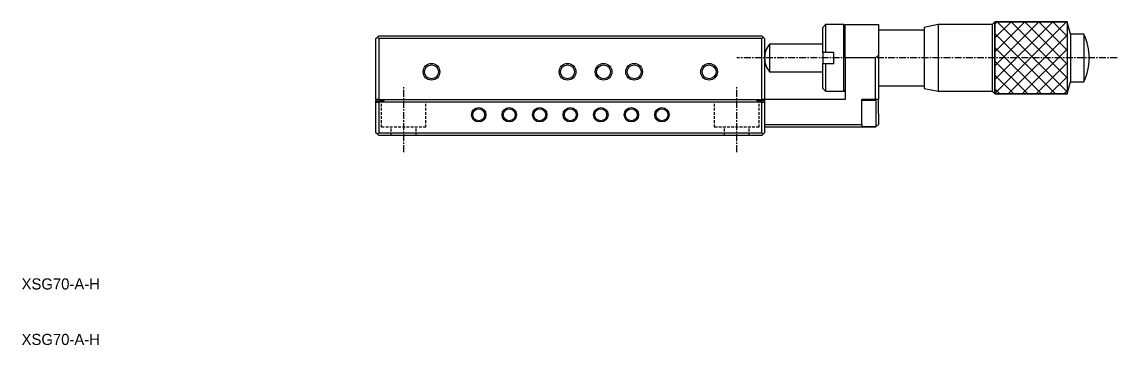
# Model space of a CAD drawing. Extents: x 10 to 386, y 10 to 240.
# Drawn here: x 10.1 to 207.3, y 10 to 68.2 of the extents above; entities that cross this region are included whole.
import ezdxf

# ---------------------------------------------------------------- set-up
doc = ezdxf.new("R2010")
doc.units = 0
doc.linetypes.add('CENTER', pattern=[2, 1.25, -0.25, 0.25, -0.25])
doc.linetypes.add('DASHED', pattern=[0.75, 0.5, -0.25])
doc.layers.get('0').update_dxf_attribs({"linetype": 'CONTINUOUS'})
doc.layers.add('CENTER', color=1, linetype='CENTER')
doc.styles.get("Standard").update_dxf_attribs({"font": 'FG教科書体NT-M'})

msp = doc.modelspace()

# ---------------------------------------------------------------- linework, layer by layer
at = {"color": 7, "linetype": 'CONTINUOUS'}
for p, q in [((154.844926, 67.750001), (154.344926, 67.250001)), ((154.344926, 62.750001), (154.344926, 67.250001)), ((154.844926, 67.750001), (154.844926, 62.750001)), ((158.144926, 67.750001), (154.844926, 67.750001)), ((158.144926, 61.750001), (158.144926, 67.750001)), ((158.344926, 67.550001), (158.144926, 67.750001)), ((158.344926, 61.750001), (158.344926, 67.750001)), ((158.344926, 67.750001), (164.344926, 67.750001)), ((164.344926, 67.750001), (164.344926, 62.250001)), ((175.094925, 67.749997), (172.594926, 67.249998)), ((172.594926, 67.249997), (172.594926, 56.250003)), ((175.094925, 67.749997), (175.094925, 55.750005)), ((184.84493, 67.749997), (175.094925, 67.749997)), ((185.344932, 68.25), (184.84493, 67.749997)), ((184.84493, 67.749996), (184.84493, 55.750004)), ((185.344932, 55.250001), (185.344932, 68.249999)), ((185.344932, 68.249999), (198.344933, 68.249999)), ((198.934421, 66.05), (198.344933, 68.249999)), ((198.344933, 68.249999), (198.344933, 55.250001)), ((73.844926, 65.25), (74.094926, 65.5)), ((73.844926, 54.25), (73.844926, 65.25)), ((74.344926, 65.75), (74.094926, 65.5)), ((74.094926, 65.5), (74.344926, 65.25)), ((74.344926, 65.75), (143.344926, 65.75)), ((74.344926, 65.25), (74.344926, 54.25)), ((143.344926, 65.25), (74.344926, 65.25)), ((143.594926, 65.5), (143.344926, 65.75)), ((143.344926, 65.25), (143.594926, 65.5)), ((143.344926, 54.25), (143.344926, 65.25)), ((143.594926, 65.5), (143.844926, 65.25)), ((143.844926, 65.25), (143.844926, 54.25)), ((172.594926, 66.750001), (164.344926, 66.750001)), ((198.934421, 66.05), (198.934421, 57.45)), ((201.344932, 66.05), (198.934421, 66.05)), ((201.344932, 66.05), (201.344932, 57.45)), ((144.722435, 64.249997), (144.722435, 59.250005)), ((154.344926, 64.249997), (144.722435, 64.249997)), ((154.844926, 62.750001), (154.344926, 62.750001)), ((154.344926, 62.750001), (154.344926, 60.749929)), ((156.344926, 62.750001), (154.844926, 62.750001)), ((156.344926, 60.750001), (156.344926, 62.750001)), ((158.144926, 55.750001), (158.144926, 61.750001)), ((163.844926, 61.750001), (158.344926, 61.750001)), ((158.344926, 61.750001), (158.344926, 54.250001)), ((163.844926, 61.750001), (164.344926, 62.250001)), ((163.844926, 54.250001), (163.844926, 61.750001)), ((164.344926, 62.250001), (164.344926, 54.250001)), ((144.722435, 59.250005), (154.344926, 59.250005)), ((154.344926, 56.250001), (154.344926, 60.750001)), ((154.344926, 60.750001), (154.844926, 60.750001)), ((154.844926, 60.750001), (154.844926, 55.750001)), ((154.844926, 60.750001), (156.344926, 60.750001)), ((198.344933, 55.250001), (198.934421, 57.45)), ((198.934421, 57.45), (201.344932, 57.45)), ((154.344926, 56.250001), (154.844926, 55.750001)), ((154.844926, 55.750001), (158.144926, 55.750001)), ((158.144926, 55.750001), (158.344926, 55.950001)), ((164.344926, 56.75), (172.594926, 56.75)), ((172.594926, 56.250003), (175.094925, 55.750004)), ((175.094925, 55.750004), (184.84493, 55.750004)), ((184.84493, 55.750004), (185.344932, 55.250001)), ((198.344933, 55.250001), (185.344932, 55.250001)), ((74.344926, 54.25), (73.844926, 54.25)), ((73.844926, 54.25), (73.844926, 54)), ((73.844926, 54), (75.244926, 54)), ((73.844926, 53.75), (73.844926, 54)), ((73.844926, 48.25), (73.844926, 53.75)), ((73.844926, 53.75), (74.344926, 53.75)), ((74.344926, 54.25), (143.344926, 54.25)), ((74.344926, 53.75), (74.344926, 48.25)), ((143.344926, 53.75), (74.344926, 53.75)), ((75.244926, 54.25), (75.244926, 54)), ((142.444926, 54.25), (142.444926, 54)), ((143.844926, 54), (142.444926, 54)), ((143.844926, 54.25), (143.344926, 54.25)), ((143.344926, 48.25), (143.344926, 53.75)), ((143.344926, 53.75), (143.844926, 53.75)), ((158.344926, 54.250001), (143.844926, 54.250001)), ((143.844926, 54.25), (143.844926, 54)), ((143.844926, 54), (143.844926, 53.75)), ((143.844926, 53.75), (143.844926, 48.25)), ((163.844926, 54.250001), (161.344926, 54.250001)), ((161.344926, 49.750001), (161.344926, 54.250001)), ((163.944926, 54.1), (161.344926, 54.1)), ((164.344926, 54.250001), (163.844926, 54.250001)), ((163.944926, 49.4), (163.944926, 54.1)), ((164.344926, 51.750001), (164.344926, 54.25)), ((164.344926, 51.750001), (164.344926, 49.750001)), ((143.844926, 49.750001), (161.344926, 49.750001)), ((161.344926, 49.750001), (161.344926, 49.250001)), ((161.344926, 49.4), (163.944926, 49.4)), ((163.844926, 49.250001), (164.344926, 49.750001)), ((74.094926, 48), (73.844926, 48.25)), ((74.344926, 48.25), (74.094926, 48)), ((74.344926, 47.75), (74.094926, 48)), ((74.344926, 48.25), (143.344926, 48.25)), ((143.344926, 47.75), (74.344926, 47.75)), ((143.594926, 48), (143.344926, 48.25)), ((143.594926, 48), (143.344926, 47.75)), ((143.844926, 48.25), (143.594926, 48)), ((161.344926, 49.250001), (143.844926, 49.250001)), ((163.844926, 49.250001), (161.344926, 49.250001))]:
    msp.add_line(p, q, dxfattribs=at)
at = {"color": 3, "linetype": 'CONTINUOUS'}
for p, q in [((185.344932, 68.249999), (185.344932, 55.250001)), ((198.344933, 68.249999), (185.344932, 68.249999)), ((185.344932, 67.844932), (185.749999, 68.249999)), ((185.344932, 65.344932), (188.249999, 68.249999)), ((185.344932, 62.844932), (190.749999, 68.249999)), ((185.344932, 60.344932), (193.249999, 68.249999)), ((185.344932, 57.844932), (195.749999, 68.249999)), ((185.344932, 55.344932), (198.249999, 68.249999)), ((185.750001, 68.249999), (198.344933, 55.655067)), ((188.250001, 68.249999), (198.344933, 58.155067)), ((190.750001, 68.249999), (198.344933, 60.655067)), ((193.250001, 68.249999), (198.344933, 63.155067)), ((195.750001, 68.249999), (198.344933, 65.655067)), ((198.250001, 68.249999), (198.344933, 68.155067)), ((198.344933, 68.249999), (198.344933, 55.250001)), ((185.344932, 66.155068), (196.249999, 55.250001)), ((187.750001, 55.250001), (198.344933, 65.844933)), ((185.344932, 63.655068), (193.749999, 55.250001)), ((190.250001, 55.250001), (198.344933, 63.344933)), ((185.344932, 61.155068), (191.249999, 55.250001)), ((192.750001, 55.250001), (198.344933, 60.844933)), ((185.344932, 58.655068), (188.749999, 55.250001)), ((195.250001, 55.250001), (198.344933, 58.344933)), ((185.344932, 56.155068), (186.249999, 55.250001)), ((185.344932, 55.250001), (198.344933, 55.250001)), ((197.750001, 55.250001), (198.344933, 55.844933))]:
    msp.add_line(p, q, dxfattribs=at)
at = {"color": 3, "linetype": 'DASHED'}
for p, q in [((74.844926, 49.25), (74.844926, 53.75)), ((82.844926, 49.25), (82.844926, 53.75)), ((134.844926, 49.25), (134.844926, 53.75)), ((142.844926, 49.25), (142.844926, 53.75)), ((82.844926, 49.25), (74.844926, 49.25)), ((76.594926, 47.75), (76.594926, 49.25)), ((81.094926, 47.75), (81.094926, 49.25)), ((142.844926, 49.25), (134.844926, 49.25)), ((136.594926, 47.75), (136.594926, 49.25)), ((141.094926, 47.75), (141.094926, 49.25))]:
    msp.add_line(p, q, dxfattribs=at)
at = {"color": 3, "linetype": 'CONTINUOUS'}
for centre, radius in [((83.844926, 59.25), 1.5), ((108.344926, 59.25), 1.5), ((114.844926, 59.25), 1.5), ((120.344926, 59.25), 1.5), ((133.844926, 59.25), 1.5), ((92.344926, 51.5), 1.3), ((97.844926, 51.5), 1.3), ((103.344926, 51.5), 1.3), ((108.844926, 51.5), 1.3), ((114.344926, 51.5), 1.3), ((119.844926, 51.5), 1.3), ((125.344926, 51.5), 1.3)]:
    msp.add_circle(centre, radius, dxfattribs=at)
at = {"color": 7, "linetype": 'CONTINUOUS'}
for centre, radius in [((83.844926, 59.25), 1.25), ((108.344926, 59.25), 1.25), ((114.844926, 59.25), 1.25), ((120.344926, 59.25), 1.25), ((133.844926, 59.25), 1.25), ((92.344926, 51.5), 1.075), ((97.844926, 51.5), 1.075), ((103.344926, 51.5), 1.075), ((108.844926, 51.5), 1.075), ((114.344926, 51.5), 1.075), ((119.844926, 51.5), 1.075), ((125.344926, 51.5), 1.075)]:
    msp.add_circle(centre, radius, dxfattribs=at)
for centre, radius, start, end in [((192.599932, 61.75), 9.745001, 333.816209, 26.183791), ((147.844931, 61.75), 3.999997, 141.317811, 180), ((147.844931, 61.75), 3.999997, 180, 218.682189)]:
    msp.add_arc(centre, radius, start, end, dxfattribs=at)
at = {"layer": 'CENTER', "color": 1, "linetype": 'CENTER'}
for p, q in [((207.344933, 61.75), (138.844934, 61.75)), ((78.844926, 44.75), (78.844926, 56.75)), ((138.844926, 44.75), (138.844926, 56.75))]:
    msp.add_line(p, q, dxfattribs=at)

# ---------------------------------------------------------------- texts
at = {"color": 7, "linetype": 'CONTINUOUS'}
for p in [(10, 20), (10, 10)]:
    msp.add_text('XSG70-A-H', height=2, dxfattribs=at).set_placement(p)

doc.saveas('drawing.dxf')
